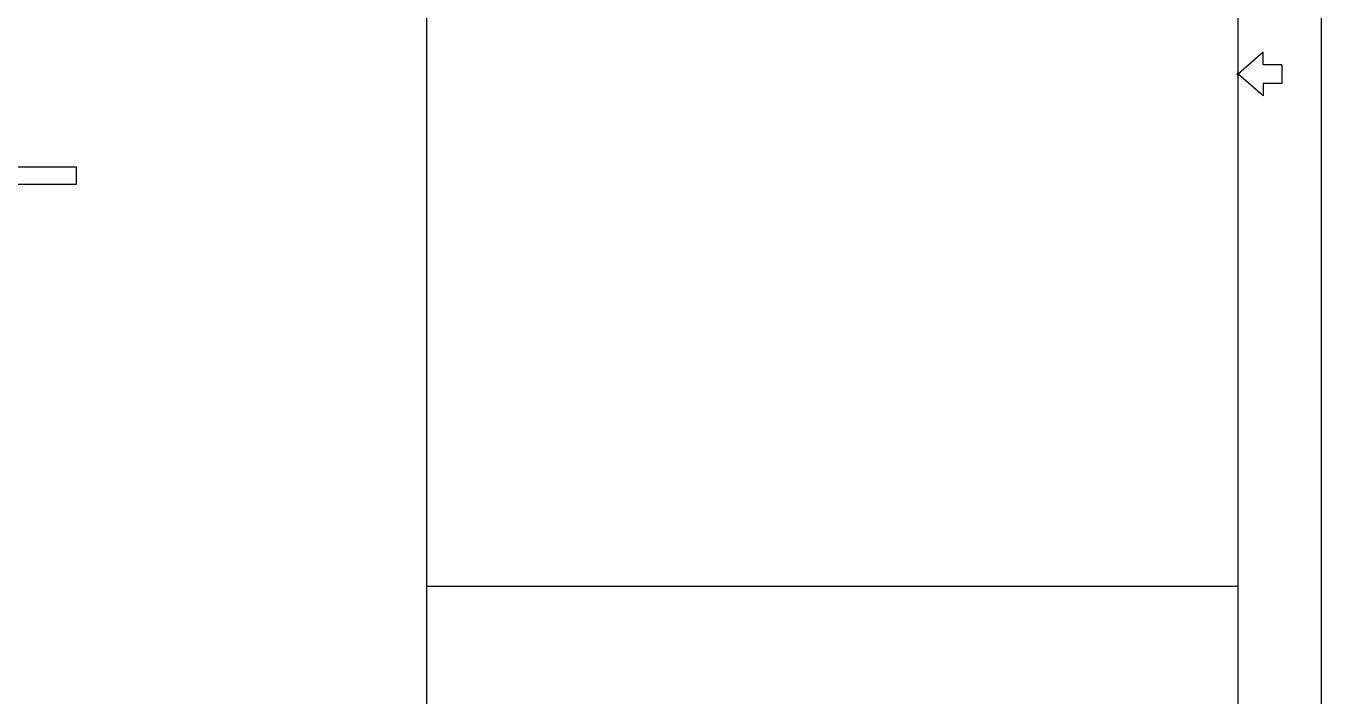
# Model space of a CAD drawing. Extents: x 0 to 597, y 0 to 422.
# Drawn here: x 389.6 to 597.1, y 110.3 to 217.6 of the extents above; entities that cross this region are included whole.
import ezdxf

# ---------------------------------------------------------------- set-up
doc = ezdxf.new("R2010")
doc.units = 0
doc.header["$MEASUREMENT"] = 0
doc.layers.add('GT_1', color=7, linetype='Continuous')

msp = doc.modelspace()

# ---------------------------------------------------------------- linework, layer by layer
at = {"linetype": 'Continuous'}
msp.add_lwpolyline([(0, 421.74), (597.11, 421.74), (597.11, 0), (0, 0)], close=True, dxfattribs=at)
at = {"layer": 'GT_1', "flags": 128}
for points in [[(25, 10), (583.8, 10), (583.8, 409.8)], [(453.8, 10), (453.8, 409.8)], [(583.8, 10), (583.8, 409.8)], [(587.8, 211.4), (587.8, 213.4), (583.8, 209.9)], [(583.7, 210), (583.8, 210.1), (584, 209.9), (583.8, 209.7), (583.6, 209.9), (583.7, 210), (583.8, 210), (583.9, 209.9), (583.8, 209.8), (583.7, 209.9), (583.7, 210)], [(587.8, 206.4), (583.8, 209.9)], [(590.8, 211.4), (587.8, 211.4)], [(590.8, 211.4), (590.8, 208.4)], [(587.8, 208.4), (587.8, 206.4)], [(590.8, 208.4), (587.8, 208.4)], [(322.766, 195.037), (397.581, 195.037), (397.581, 192.197), (322.766, 192.197), (322.766, 195.037)], [(453.8, 127.9), (583.8, 127.9)]]:
    msp.add_lwpolyline(points, dxfattribs=at)

doc.saveas('drawing.dxf')
